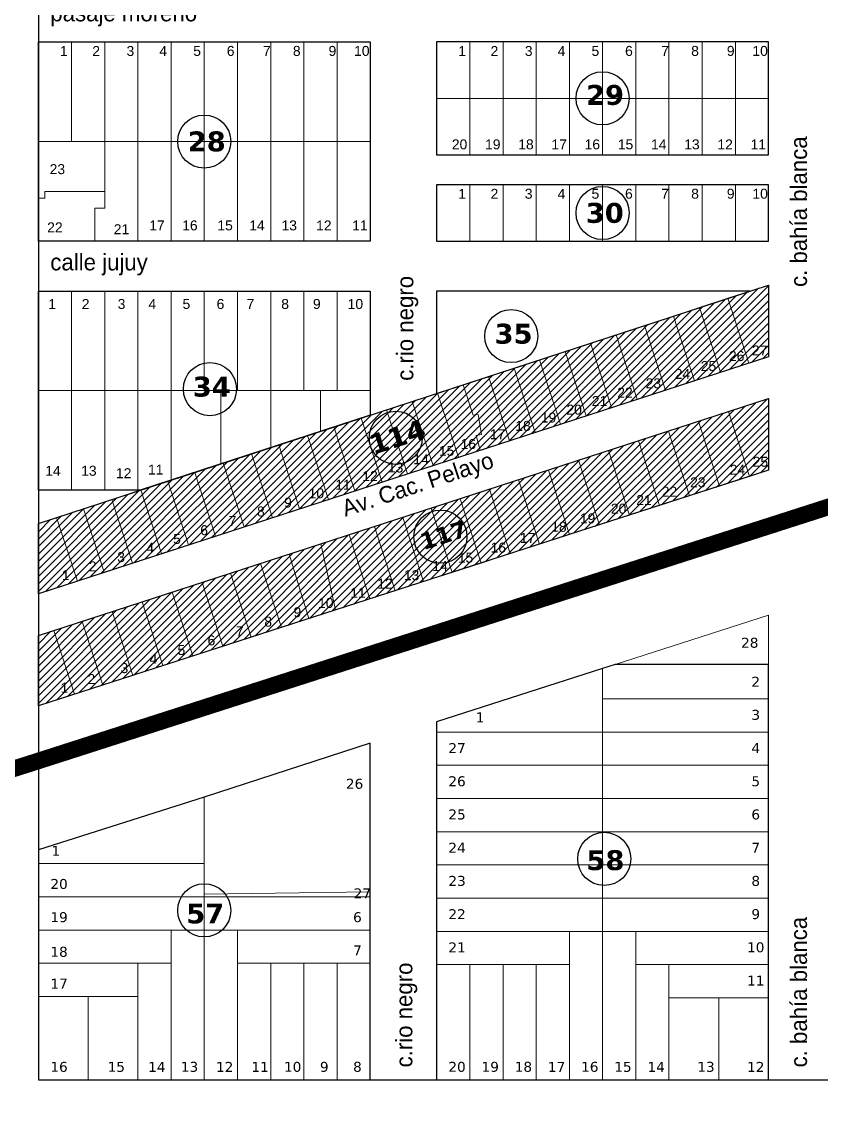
# Model space of a CAD drawing. Header units: millimetres. Extents: x 0 to 6558, y 60 to 10727.
# Drawn here: x 3195 to 3435.8, y 7413.3 to 7743.6 of the extents above; entities that cross this region are included whole.
import ezdxf

# ---------------------------------------------------------------- set-up
doc = ezdxf.new("R2010")
doc.units = ezdxf.units.MM
doc.linetypes.add('ACAD_ISO04W100', pattern=[30, 24, -3, 0, -3])
for name, color, linetype, lineweight in [('0 FERROCARRIL', 5, 'Continuous', 18), ('0 N° DE PARCELA', 255, 'Continuous', 25), ('0 SIG - PARCELAS', 252, 'Continuous', 18)]:
    doc.layers.add(name, color=color, linetype=linetype, lineweight=lineweight)
for name, color, linetype in [('0 NOMBRE DE CALLES', 255, 'Continuous'), ('0 N° DE MANZANA', 255, 'Continuous'), ('0 SIG - CHACRAS', 253, 'Continuous'), ('0 SIG - MANZANAS', 253, 'Continuous'), ('TERRENO MUNICIPAL', 10, 'Continuous')]:
    doc.layers.add(name, color=color, linetype=linetype)
doc.styles.get("Standard").update_dxf_attribs({"font": 'arial.ttf'})
doc.styles.add('STYLE1', font='arial.ttf')

msp = doc.modelspace()

# ---------------------------------------------------------------- hatches: boundary and pattern name
at = {"layer": 'TERRENO MUNICIPAL'}
h = msp.add_hatch(dxfattribs=at)
h.set_pattern_fill('ANSI31', color=256, scale=0.5)
h.set_pattern_definition([(45, (-322.4474, 5693.1154), (-1.122532, 1.122532), [])])
h.paths.add_polyline_path([(3199.979, 7571.465), (3199.979, 7592.605), (3419.975, 7664.417), (3419.975, 7642.837)])
h = msp.add_hatch(dxfattribs=at)
h.set_pattern_fill('ANSI31', color=256, scale=0.5)
h.set_pattern_definition([(45, (-322.3587, 5693.1442), (-1.122532, 1.122532), [])])
h.paths.add_polyline_path([(3199.979, 7558.845), (3419.983, 7630.193), (3419.983, 7608.613), (3199.979, 7537.695)])

# ---------------------------------------------------------------- linework, layer by layer
at = {"layer": '0 FERROCARRIL', "color": 253, "linetype": 'ACAD_ISO04W100', "const_width": 5}
msp.add_lwpolyline([(109.624, 6684.639), (525.882, 6828.094), (942.14, 6971.549), (1174.005, 7049.313), (1449.871, 7141.835), (1869.827, 7294.051), (2014.038, 7345.499, -0.0608028), (2199.979, 7371.655), (2736.887, 7371.655, 0.0947228), (2818.9, 7395.432), (2901.999, 7425.105), (3179.979, 7514.739), (3199.979, 7521.095), (4019.364, 7784.447, -0.1059511), (4109.937, 7793.522), (4204, 7793.522)], format="xyb", dxfattribs=at)
at = {"layer": '0 N° DE MANZANA'}
for centre in [(3369.979, 7720.638), (3249.979, 7707.605), (3369.979, 7686.105), (3342.474, 7649.04), (3251.672, 7633.07), (3307.667, 7618.41), (3321.128, 7588.634), (3370.485, 7491.599), (3249.979, 7476.103)]:
    msp.add_circle(centre, 8, dxfattribs=at)
at = {"layer": '0 SIG - CHACRAS'}
msp.add_lwpolyline([(3199.979, 7425.105), (4179.979, 7425.105), (4179.979, 8400.105), (3199.979, 8400.105)], close=True, dxfattribs=at)
at = {"layer": '0 SIG - MANZANAS'}
msp.add_line((3199.979, 7592.605), (3419.975, 7664.417), dxfattribs=at)
for points in [[(3199.979, 7737.605), (3299.979, 7737.605), (3299.979, 7677.605), (3199.979, 7677.605)], [(3419.979, 7737.605), (3319.979, 7737.605), (3319.979, 7703.605), (3419.979, 7703.605)], [(3419.979, 7694.605), (3319.979, 7694.605), (3319.979, 7677.605), (3419.979, 7677.605)], [(3199.979, 7571.465), (3199.979, 7592.605), (3419.975, 7664.417), (3419.975, 7642.837)], [(3230.614, 7602.605), (3199.979, 7602.605), (3199.979, 7662.605), (3299.979, 7662.605), (3299.979, 7625.245)], [(3414.422, 7662.605), (3414.422, 7662.605), (3319.979, 7662.605), (3319.979, 7631.775)], [(3199.979, 7558.845), (3419.983, 7630.193), (3419.983, 7608.613), (3199.979, 7537.695)], [(3373.749, 7550.165), (3369.979, 7548.895), (3319.979, 7532.855), (3319.979, 7425.105), (3419.979, 7425.105), (3419.979, 7550.165)], [(3299.979, 7425.105), (3299.979, 7526.445), (3249.979, 7510.175), (3199.979, 7494.365), (3199.979, 7425.105)]]:
    msp.add_lwpolyline(points, close=True, dxfattribs=at)
at = {"layer": '0 SIG - PARCELAS'}
for p, q in [((3369.979, 7539.785), (3369.979, 7548.895)), ((3299.979, 7526.445), (3249.979, 7510.175)), ((3249.979, 7510.175), (3299.979, 7526.445)), ((3299.979, 7481.715), (3299.979, 7526.445)), ((3249.979, 7480.935), (3299.979, 7481.715)), ((3249.979, 7480.175), (3249.979, 7480.935))]:
    msp.add_line(p, q, dxfattribs=at)
for points in [[(3199.979, 7737.605), (3209.979, 7737.605), (3209.979, 7707.605), (3199.979, 7707.605)], [(3199.979, 7737.605), (3209.979, 7737.605), (3209.979, 7707.605), (3199.979, 7707.605)], [(3209.979, 7737.605), (3219.979, 7737.605), (3219.979, 7707.605), (3209.979, 7707.605)], [(3209.979, 7737.605), (3219.979, 7737.605), (3219.979, 7707.605), (3209.979, 7707.605)], [(3219.979, 7737.605), (3229.979, 7737.605), (3229.979, 7707.605), (3219.979, 7707.605)], [(3219.979, 7737.605), (3229.979, 7737.605), (3229.979, 7707.605), (3219.979, 7707.605)], [(3229.979, 7737.605), (3239.979, 7737.605), (3239.979, 7707.605), (3229.979, 7707.605)], [(3229.979, 7737.605), (3239.979, 7737.605), (3239.979, 7707.605), (3229.979, 7707.605)], [(3239.979, 7737.605), (3249.979, 7737.605), (3249.979, 7707.605), (3239.979, 7707.605)], [(3239.979, 7737.605), (3249.979, 7737.605), (3249.979, 7707.605), (3239.979, 7707.605)], [(3249.979, 7737.605), (3259.979, 7737.605), (3259.979, 7707.605), (3249.979, 7707.605)], [(3249.979, 7737.605), (3259.979, 7737.605), (3259.979, 7707.605), (3249.979, 7707.605)], [(3259.979, 7737.605), (3269.979, 7737.605), (3269.979, 7707.605), (3259.979, 7707.605)], [(3269.979, 7737.605), (3279.979, 7737.605), (3279.979, 7707.605), (3269.979, 7707.605)], [(3279.979, 7737.605), (3289.979, 7737.605), (3289.979, 7707.605), (3279.979, 7707.605)], [(3289.979, 7737.605), (3299.979, 7737.605), (3299.979, 7707.605), (3289.979, 7707.605)], [(3329.979, 7737.605), (3319.979, 7737.605), (3319.979, 7720.605), (3329.979, 7720.605)], [(3339.979, 7737.605), (3329.979, 7737.605), (3329.979, 7720.605), (3339.979, 7720.605)], [(3349.979, 7737.605), (3339.979, 7737.605), (3339.979, 7720.605), (3349.979, 7720.605)], [(3359.979, 7737.605), (3349.979, 7737.605), (3349.979, 7720.605), (3359.979, 7720.605)], [(3369.979, 7737.605), (3359.979, 7737.605), (3359.979, 7720.605), (3369.979, 7720.605)], [(3379.979, 7737.605), (3369.979, 7737.605), (3369.979, 7720.605), (3379.979, 7720.605)], [(3389.979, 7737.605), (3379.979, 7737.605), (3379.979, 7720.605), (3389.979, 7720.605)], [(3399.979, 7737.605), (3389.979, 7737.605), (3389.979, 7720.605), (3399.979, 7720.605)], [(3409.979, 7737.605), (3399.979, 7737.605), (3399.979, 7720.605), (3409.979, 7720.605)], [(3419.979, 7737.605), (3409.979, 7737.605), (3409.979, 7720.605), (3419.979, 7720.605)], [(3329.979, 7720.605), (3319.979, 7720.605), (3319.979, 7703.605), (3329.979, 7703.605)], [(3339.979, 7720.605), (3329.979, 7720.605), (3329.979, 7703.605), (3339.979, 7703.605)], [(3349.979, 7720.605), (3339.979, 7720.605), (3339.979, 7703.605), (3349.979, 7703.605)], [(3359.979, 7720.605), (3349.979, 7720.605), (3349.979, 7703.605), (3359.979, 7703.605)], [(3369.979, 7720.605), (3359.979, 7720.605), (3359.979, 7703.605), (3369.979, 7703.605)], [(3379.979, 7720.605), (3369.979, 7720.605), (3369.979, 7703.605), (3379.979, 7703.605)], [(3389.979, 7720.605), (3379.979, 7720.605), (3379.979, 7703.605), (3389.979, 7703.605)], [(3399.979, 7720.605), (3389.979, 7720.605), (3389.979, 7703.605), (3399.979, 7703.605)], [(3409.979, 7720.605), (3399.979, 7720.605), (3399.979, 7703.605), (3409.979, 7703.605)], [(3419.979, 7720.605), (3409.979, 7720.605), (3409.979, 7703.605), (3419.979, 7703.605)], [(3199.979, 7690.605), (3201.979, 7690.605), (3201.979, 7692.605), (3219.979, 7692.605), (3219.979, 7707.605), (3199.979, 7707.605)], [(3199.979, 7690.605), (3201.979, 7690.605), (3201.979, 7692.605), (3219.979, 7692.605), (3219.979, 7707.605), (3199.979, 7707.605)], [(3219.979, 7707.605), (3219.979, 7687.605), (3216.979, 7687.605), (3216.979, 7677.605), (3229.979, 7677.605), (3229.979, 7707.605)], [(3219.979, 7707.605), (3219.979, 7687.605), (3216.979, 7687.605), (3216.979, 7677.605), (3229.979, 7677.605), (3229.979, 7707.605)], [(3229.979, 7707.605), (3239.979, 7707.605), (3239.979, 7677.605), (3229.979, 7677.605)], [(3229.979, 7707.605), (3239.979, 7707.605), (3239.979, 7677.605), (3229.979, 7677.605)], [(3239.979, 7707.605), (3249.979, 7707.605), (3249.979, 7677.605), (3239.979, 7677.605)], [(3239.979, 7707.605), (3249.979, 7707.605), (3249.979, 7677.605), (3239.979, 7677.605)], [(3249.979, 7707.605), (3259.979, 7707.605), (3259.979, 7677.605), (3249.979, 7677.605)], [(3249.979, 7707.605), (3259.979, 7707.605), (3259.979, 7677.605), (3249.979, 7677.605)], [(3259.979, 7707.605), (3269.979, 7707.605), (3269.979, 7677.605), (3259.979, 7677.605)], [(3269.979, 7707.605), (3279.979, 7707.605), (3279.979, 7677.605), (3269.979, 7677.605)], [(3279.979, 7707.605), (3289.979, 7707.605), (3289.979, 7677.605), (3279.979, 7677.605)], [(3289.979, 7707.605), (3299.979, 7707.605), (3299.979, 7677.605), (3289.979, 7677.605)], [(3329.979, 7694.605), (3319.979, 7694.605), (3319.979, 7677.605), (3329.979, 7677.605)], [(3339.979, 7694.605), (3329.979, 7694.605), (3329.979, 7677.605), (3339.979, 7677.605)], [(3349.979, 7694.605), (3339.979, 7694.605), (3339.979, 7677.605), (3349.979, 7677.605)], [(3359.979, 7694.605), (3349.979, 7694.605), (3349.979, 7677.605), (3359.979, 7677.605)], [(3369.979, 7694.605), (3359.979, 7694.605), (3359.979, 7677.605), (3369.979, 7677.605)], [(3379.979, 7694.605), (3369.979, 7694.605), (3369.979, 7677.605), (3379.979, 7677.605)], [(3389.979, 7694.605), (3379.979, 7694.605), (3379.979, 7677.605), (3389.979, 7677.605)], [(3399.979, 7694.605), (3389.979, 7694.605), (3389.979, 7677.605), (3399.979, 7677.605)], [(3409.979, 7694.605), (3399.979, 7694.605), (3399.979, 7677.605), (3409.979, 7677.605)], [(3419.979, 7694.605), (3409.979, 7694.605), (3409.979, 7677.605), (3419.979, 7677.605)], [(3209.979, 7632.605), (3199.979, 7632.605), (3199.979, 7662.605), (3209.979, 7662.605)], [(3209.979, 7632.605), (3199.979, 7632.605), (3199.979, 7662.605), (3209.979, 7662.605)], [(3219.979, 7632.605), (3209.979, 7632.605), (3209.979, 7662.605), (3219.979, 7662.605)], [(3219.979, 7632.605), (3209.979, 7632.605), (3209.979, 7662.605), (3219.979, 7662.605)], [(3229.979, 7632.605), (3219.979, 7632.605), (3219.979, 7662.605), (3229.979, 7662.605)], [(3229.979, 7632.605), (3219.979, 7632.605), (3219.979, 7662.605), (3229.979, 7662.605)], [(3239.979, 7632.605), (3229.979, 7632.605), (3229.979, 7662.605), (3239.979, 7662.605)], [(3239.979, 7632.605), (3229.979, 7632.605), (3229.979, 7662.605), (3239.979, 7662.605)], [(3249.979, 7632.605), (3239.979, 7632.605), (3239.979, 7662.605), (3249.979, 7662.605)], [(3249.979, 7632.605), (3239.979, 7632.605), (3239.979, 7662.605), (3249.979, 7662.605)], [(3259.979, 7632.605), (3249.979, 7632.605), (3249.979, 7662.605), (3259.979, 7662.605)], [(3259.979, 7632.605), (3249.979, 7632.605), (3249.979, 7662.605), (3259.979, 7662.605)], [(3269.979, 7632.605), (3259.979, 7632.605), (3259.979, 7662.605), (3269.979, 7662.605)], [(3279.979, 7632.605), (3269.979, 7632.605), (3269.979, 7662.605), (3279.979, 7662.605)], [(3289.979, 7632.605), (3279.979, 7632.605), (3279.979, 7662.605), (3289.979, 7662.605)], [(3299.979, 7632.605), (3289.979, 7632.605), (3289.979, 7662.605), (3299.979, 7662.605)], [(3419.975, 7664.417), (3407.693, 7660.408), (3414.055, 7640.917), (3419.975, 7642.837)], [(3407.693, 7660.408), (3399.137, 7657.615), (3405.494, 7638.139), (3414.055, 7640.917)], [(3391.342, 7655.07), (3382.596, 7652.216), (3388.943, 7632.77), (3397.694, 7635.609)], [(3399.137, 7657.615), (3391.342, 7655.07), (3397.694, 7635.609), (3405.494, 7638.139)], [(3382.596, 7652.215), (3374.04, 7649.423), (3380.383, 7629.993), (3388.943, 7632.77)], [(3374.04, 7649.423), (3366.359, 7646.915), (3372.697, 7627.499), (3380.383, 7629.993)], [(3366.359, 7646.915), (3358.678, 7644.408), (3365.011, 7625.006), (3372.697, 7627.499)], [(3350.997, 7641.9), (3343.316, 7639.394), (3349.64, 7620.019), (3357.326, 7622.512)], [(3358.678, 7644.408), (3350.997, 7641.901), (3357.326, 7622.512), (3365.011, 7625.006)], [(3343.316, 7639.393), (3335.634, 7636.886), (3341.954, 7617.525), (3349.64, 7620.019)], [(3335.635, 7636.885), (3327.954, 7634.378), (3330.945, 7625.214), (3332.524, 7625.473), (3333.519, 7619.404), (3331.94, 7619.145), (3333.115, 7614.658), (3341.954, 7617.525)], [(3209.979, 7602.605), (3199.979, 7602.605), (3199.979, 7632.605), (3209.979, 7632.605)], [(3209.979, 7602.605), (3199.979, 7602.605), (3199.979, 7632.605), (3209.979, 7632.605)], [(3219.979, 7602.605), (3209.979, 7602.605), (3209.979, 7632.605), (3219.979, 7632.605)], [(3219.979, 7602.605), (3209.979, 7602.605), (3209.979, 7632.605), (3219.979, 7632.605)], [(3229.979, 7602.605), (3219.979, 7602.605), (3219.979, 7632.605), (3229.979, 7632.605)], [(3229.979, 7602.605), (3219.979, 7602.605), (3219.979, 7632.605), (3229.979, 7632.605)], [(3229.979, 7602.605), (3230.614, 7602.605), (3239.979, 7605.662), (3239.979, 7632.605), (3229.979, 7632.605)], [(3229.979, 7602.605), (3230.614, 7602.605), (3239.979, 7605.662), (3239.979, 7632.605), (3229.979, 7632.605)], [(3254.979, 7632.605), (3239.979, 7632.605), (3239.979, 7605.662), (3254.979, 7610.558)], [(3254.979, 7632.605), (3239.979, 7632.605), (3239.979, 7605.662), (3254.979, 7610.558)], [(3254.979, 7610.558), (3269.979, 7615.455), (3269.979, 7632.605), (3254.979, 7632.605)], [(3284.979, 7632.605), (3269.979, 7632.605), (3269.979, 7615.455), (3284.979, 7620.351)], [(3299.979, 7632.605), (3284.979, 7632.605), (3284.979, 7620.351), (3299.979, 7625.247)], [(3327.954, 7634.378), (3320.272, 7631.872), (3326.583, 7612.539), (3333.116, 7614.656), (3331.94, 7619.145), (3333.519, 7619.404), (3332.524, 7625.473), (3330.945, 7625.214)], [(3312.591, 7629.364), (3304.91, 7626.857), (3311.212, 7607.552), (3318.897, 7610.045)], [(3320.273, 7631.871), (3312.591, 7629.364), (3318.897, 7610.045), (3326.583, 7612.539)], [(3419.983, 7630.193), (3407.946, 7626.289), (3414.275, 7606.773), (3419.983, 7608.613)], [(3304.91, 7626.857), (3297.229, 7624.35), (3303.526, 7605.058), (3311.212, 7607.552)], [(3407.946, 7626.289), (3398.909, 7623.359), (3405.233, 7603.858), (3414.275, 7606.773)], [(3297.229, 7624.35), (3289.053, 7621.681), (3295.346, 7602.404), (3303.526, 7605.058)], [(3398.909, 7623.359), (3389.873, 7620.428), (3396.191, 7600.944), (3405.233, 7603.858)], [(3281.069, 7619.073), (3272.418, 7616.249), (3278.7, 7597.004), (3287.356, 7599.812)], [(3289.054, 7621.679), (3281.069, 7619.073), (3287.356, 7599.812), (3295.346, 7602.404)], [(3389.873, 7620.428), (3380.836, 7617.497), (3387.15, 7598.029), (3396.191, 7600.944)], [(3272.418, 7616.249), (3264.242, 7613.582), (3270.52, 7594.35), (3278.7, 7597.004)], [(3380.836, 7617.497), (3371.799, 7614.567), (3378.108, 7595.114), (3387.15, 7598.029)], [(3264.242, 7613.581), (3255.686, 7610.788), (3261.959, 7591.573), (3270.52, 7594.35)], [(3371.799, 7614.567), (3362.763, 7611.636), (3369.066, 7592.2), (3378.108, 7595.114)], [(3255.686, 7610.788), (3247.13, 7607.996), (3253.398, 7588.795), (3261.959, 7591.573)], [(3255.686, 7610.788), (3247.13, 7607.996), (3253.398, 7588.795), (3261.959, 7591.573)], [(3362.763, 7611.636), (3353.726, 7608.706), (3360.024, 7589.285), (3369.066, 7592.2)], [(3247.131, 7607.996), (3238.955, 7605.327), (3245.218, 7586.141), (3253.398, 7588.795)], [(3247.131, 7607.996), (3238.955, 7605.327), (3245.218, 7586.141), (3253.398, 7588.795)], [(3344.689, 7605.775), (3335.89, 7602.921), (3342.178, 7583.533), (3350.982, 7586.371)], [(3353.726, 7608.706), (3344.689, 7605.775), (3350.982, 7586.371), (3360.024, 7589.285)], [(3230.875, 7602.69), (3222.129, 7599.835), (3228.382, 7580.679), (3237.133, 7583.518)], [(3230.875, 7602.69), (3222.129, 7599.835), (3228.382, 7580.679), (3237.133, 7583.518)], [(3238.955, 7605.327), (3230.875, 7602.69), (3237.133, 7583.518), (3245.218, 7586.141)], [(3238.955, 7605.327), (3230.875, 7602.69), (3237.133, 7583.518), (3245.218, 7586.141)], [(3335.89, 7602.921), (3327.092, 7600.068), (3333.374, 7580.695), (3342.178, 7583.533)], [(3222.129, 7599.835), (3213.573, 7597.042), (3219.821, 7577.902), (3228.382, 7580.679)], [(3222.129, 7599.835), (3213.573, 7597.042), (3219.821, 7577.902), (3228.382, 7580.679)], [(3327.092, 7600.068), (3318.34, 7597.23), (3324.618, 7577.872), (3333.374, 7580.695)], [(3213.573, 7597.042), (3205.493, 7594.405), (3211.736, 7575.279), (3219.821, 7577.902)], [(3213.573, 7597.042), (3205.493, 7594.405), (3211.736, 7575.279), (3219.821, 7577.902)], [(3318.34, 7597.23), (3309.779, 7594.453), (3316.052, 7575.111), (3324.618, 7577.872)], [(3205.493, 7594.405), (3199.979, 7592.605), (3199.979, 7571.465), (3211.736, 7575.279)], [(3205.493, 7594.405), (3199.979, 7592.605), (3199.979, 7571.465), (3211.736, 7575.279)], [(3309.779, 7594.453), (3301.218, 7591.677), (3307.486, 7572.35), (3316.052, 7575.111)], [(3293.608, 7589.209), (3285.047, 7586.433), (3289.507, 7566.554), (3299.862, 7569.892)], [(3301.218, 7591.677), (3293.608, 7589.209), (3299.862, 7569.892), (3307.486, 7572.35)], [(3285.047, 7586.433), (3275.506, 7583.339), (3281.522, 7563.98), (3289.507, 7566.554)], [(3275.506, 7583.339), (3266.945, 7580.562), (3273.194, 7561.296), (3281.522, 7563.98)], [(3266.945, 7580.562), (3257.909, 7577.632), (3264.152, 7558.381), (3273.194, 7561.296)], [(3257.909, 7577.632), (3249.348, 7574.855), (3255.586, 7555.62), (3264.152, 7558.381)], [(3249.348, 7574.855), (3240.311, 7571.925), (3246.544, 7552.705), (3255.586, 7555.62)], [(3249.348, 7574.855), (3240.311, 7571.925), (3246.544, 7552.705), (3255.586, 7555.62)], [(3240.311, 7571.925), (3231.274, 7568.994), (3237.502, 7549.79), (3246.544, 7552.705)], [(3240.311, 7571.925), (3231.274, 7568.994), (3237.502, 7549.79), (3246.544, 7552.705)], [(3222.238, 7566.063), (3213.201, 7563.133), (3219.418, 7543.961), (3228.46, 7546.876)], [(3222.238, 7566.063), (3213.201, 7563.133), (3219.418, 7543.961), (3228.46, 7546.876)], [(3231.274, 7568.994), (3222.238, 7566.063), (3228.46, 7546.876), (3237.502, 7549.79)], [(3231.274, 7568.994), (3222.238, 7566.063), (3228.46, 7546.876), (3237.502, 7549.79)], [(3213.201, 7563.133), (3204.64, 7560.356), (3210.852, 7541.2), (3219.418, 7543.961)], [(3213.201, 7563.133), (3204.64, 7560.356), (3210.852, 7541.2), (3219.418, 7543.961)], [(3419.979, 7550.165), (3419.979, 7564.995), (3373.749, 7550.165)], [(3204.64, 7560.356), (3199.979, 7558.845), (3199.979, 7537.695), (3210.852, 7541.2)], [(3204.64, 7560.356), (3199.979, 7558.845), (3199.979, 7537.695), (3210.852, 7541.2)], [(3419.979, 7539.785), (3419.979, 7550.165), (3373.749, 7550.165), (3369.979, 7548.895), (3369.979, 7539.785)], [(3369.979, 7529.785), (3369.979, 7548.895), (3319.979, 7532.855), (3319.979, 7529.785)], [(3369.979, 7529.785), (3369.979, 7539.785), (3419.979, 7539.785), (3419.979, 7529.785)], [(3319.979, 7519.785), (3319.979, 7529.785), (3369.979, 7529.785), (3369.979, 7519.785)], [(3369.979, 7519.785), (3369.979, 7529.785), (3419.979, 7529.785), (3419.979, 7519.785)], [(3319.979, 7509.785), (3319.979, 7519.785), (3369.979, 7519.785), (3369.979, 7509.785)], [(3369.979, 7509.785), (3369.979, 7519.785), (3419.979, 7519.785), (3419.979, 7509.785)], [(3199.979, 7490.175), (3199.979, 7494.365), (3249.979, 7510.175), (3249.979, 7490.175)], [(3319.979, 7499.785), (3319.979, 7509.785), (3369.979, 7509.785), (3369.979, 7499.785)], [(3369.979, 7499.785), (3369.979, 7509.785), (3419.979, 7509.785), (3419.979, 7499.785)], [(3319.979, 7489.785), (3319.979, 7499.785), (3369.979, 7499.785), (3369.979, 7489.785)], [(3369.979, 7489.785), (3369.979, 7499.785), (3419.979, 7499.785), (3419.979, 7489.785)], [(3249.979, 7480.175), (3199.979, 7480.175), (3199.979, 7490.175), (3249.979, 7490.175)], [(3319.979, 7479.785), (3319.979, 7489.785), (3369.979, 7489.785), (3369.979, 7479.785)], [(3369.979, 7479.785), (3369.979, 7489.785), (3419.979, 7489.785), (3419.979, 7479.785)], [(3249.979, 7470.175), (3199.979, 7470.175), (3199.979, 7480.175), (3249.979, 7480.175), (3249.979, 7470.175)], [(3299.979, 7470.175), (3249.979, 7470.175), (3249.979, 7480.175), (3299.979, 7480.175)], [(3319.979, 7469.785), (3319.979, 7479.785), (3369.979, 7479.785), (3369.979, 7469.785)], [(3369.979, 7469.785), (3369.979, 7479.785), (3419.979, 7479.785), (3419.979, 7469.785)], [(3239.979, 7460.175), (3199.979, 7460.175), (3199.979, 7470.175), (3239.979, 7470.175)], [(3249.979, 7425.105), (3239.979, 7425.105), (3239.979, 7470.175), (3249.979, 7470.175)], [(3259.979, 7425.105), (3249.979, 7425.105), (3249.979, 7470.175), (3259.979, 7470.175)], [(3259.979, 7460.175), (3299.979, 7460.175), (3299.979, 7470.175), (3259.979, 7470.175)], [(3319.979, 7459.785), (3319.979, 7469.785), (3359.979, 7469.785), (3359.979, 7459.785)], [(3369.979, 7425.105), (3359.979, 7425.105), (3359.979, 7469.785), (3369.979, 7469.785)], [(3379.979, 7425.105), (3369.979, 7425.105), (3369.979, 7469.785), (3379.979, 7469.785)], [(3379.979, 7469.785), (3419.979, 7469.785), (3419.979, 7459.785), (3379.979, 7459.785)], [(3229.979, 7450.175), (3199.979, 7450.175), (3199.979, 7460.175), (3229.979, 7460.175)], [(3239.979, 7425.105), (3229.979, 7425.105), (3229.979, 7460.175), (3239.979, 7460.175)], [(3269.979, 7425.105), (3259.979, 7425.105), (3259.979, 7460.175), (3269.979, 7460.175)], [(3279.979, 7425.105), (3269.979, 7425.105), (3269.979, 7460.175), (3279.979, 7460.175)], [(3289.979, 7425.105), (3279.979, 7425.105), (3279.979, 7460.175), (3289.979, 7460.175)], [(3299.979, 7425.105), (3289.979, 7425.105), (3289.979, 7460.175), (3299.979, 7460.175)], [(3329.979, 7425.105), (3319.979, 7425.105), (3319.979, 7459.785), (3329.979, 7459.785)], [(3339.979, 7425.105), (3329.979, 7425.105), (3329.979, 7459.785), (3339.979, 7459.785)], [(3349.979, 7425.105), (3339.979, 7425.105), (3339.979, 7459.785), (3349.979, 7459.785)], [(3359.979, 7425.105), (3349.979, 7425.105), (3349.979, 7459.785), (3359.979, 7459.785)], [(3389.979, 7425.105), (3379.979, 7425.105), (3379.979, 7459.785), (3389.979, 7459.785)], [(3389.979, 7459.785), (3419.979, 7459.785), (3419.979, 7449.785), (3389.979, 7449.785)], [(3214.979, 7425.105), (3199.979, 7425.105), (3199.979, 7450.175), (3214.979, 7450.175)], [(3229.979, 7425.105), (3214.979, 7425.105), (3214.979, 7450.175), (3229.979, 7450.175)], [(3404.979, 7425.105), (3389.979, 7425.105), (3389.979, 7449.785), (3404.979, 7449.785)], [(3419.979, 7425.105), (3404.979, 7425.105), (3404.979, 7449.785), (3419.979, 7449.785)]]:
    msp.add_lwpolyline(points, close=True, dxfattribs=at)
for points in [[(3216.979, 7677.605), (3216.979, 7687.605), (3219.979, 7687.605), (3219.979, 7692.605), (3201.979, 7692.605), (3201.979, 7690.605), (3199.979, 7690.605), (3199.979, 7677.605), (3216.979, 7677.605)], [(3216.979, 7677.605), (3216.979, 7687.605), (3219.979, 7687.605), (3219.979, 7692.605), (3201.979, 7692.605), (3201.979, 7690.605), (3199.979, 7690.605), (3199.979, 7677.605), (3216.979, 7677.605)], [(3249.979, 7480.935), (3249.979, 7510.175), (3299.979, 7526.445), (3299.979, 7481.715), (3249.979, 7480.935)], [(3299.979, 7480.175), (3299.979, 7481.715), (3249.979, 7480.935), (3249.979, 7480.175), (3299.979, 7480.175), (3299.979, 7481.715)]]:
    msp.add_lwpolyline(points, dxfattribs=at)
at = {"layer": 'TERRENO MUNICIPAL'}
for points in [[(3199.979, 7571.465), (3199.979, 7592.605), (3419.975, 7664.417), (3419.975, 7642.837)], [(3199.979, 7558.845), (3419.983, 7630.193), (3419.983, 7608.613), (3199.979, 7537.695)]]:
    msp.add_lwpolyline(points, close=True, dxfattribs=at)

# ---------------------------------------------------------------- texts
at = {"layer": '0 NOMBRE DE CALLES', "linetype": 'Continuous', "char_height": 5, "width": 783.33333, "attachment_point": 4}
for s, insert in [('\\pt10;{\\fBankGothic Lt BT|b0|i0|c0|p34;pasaje moreno}', (3203.593, 7745.564)), ('\\pt10;{\\fBankGothic Lt BT|b0|i0|c0|p34;calle jujuy}', (3203.593, 7670.564))]:
    msp.add_mtext(s, dxfattribs=dict(at, insert=insert))
at = {"layer": '0 NOMBRE DE CALLES', "color": 4, "linetype": 'Continuous', "insert": (3429.103, 7663.83), "char_height": 5, "width": 783.33333, "attachment_point": 4, "rotation": 90}
msp.add_mtext('\\pt10;{\\fBankGothic Lt BT|b0|i0|c0|p34;\\C256;c. bahía blanca}', dxfattribs=at)
at = {"layer": '0 NOMBRE DE CALLES', "linetype": 'Continuous', "char_height": 5, "width": 783.33333, "attachment_point": 4}
for s, insert, rotation in [('\\pt10;{\\fBankGothic Lt BT|b0|i0|c0|p34;c.rio negro}', (3311.207, 7635.565), 90), ('\\pt10;{\\fBankGothic Lt BT|b0|i0|c0|p34;Av. Cac. Pelayo}', (3291.917, 7596.28), 18.31821), ('\\pt10;{\\fBankGothic Lt BT|b0|i0|c0|p34;c. bahía blanca}', (3429.103, 7428.798), 90), ('\\pt10;{\\fBankGothic Lt BT|b0|i0|c0|p34;c.rio negro}', (3310.914, 7428.798), 90)]:
    msp.add_mtext(s, dxfattribs=dict(at, insert=insert, rotation=rotation))
at = {"layer": '0 N° DE MANZANA', "char_height": 6, "attachment_point": 4}
for s, insert, width in [('{\\fVerdana|b1|i0|c0|p34;29}', (3364.987, 7721.611), 338.88889), ('{\\fVerdana|b1|i0|c0|p34;28}', (3244.979, 7707.605), 338.88889), ('{\\fVerdana|b1|i0|c0|p34;30}', (3364.906, 7686.088), 338.88889), ('{\\fVerdana|b1|i0|c0|p34;35}', (3337.423, 7649.7), 338.88889), ('{\\fVerdana|b1|i0|c0|p34;34}', (3246.508, 7633.761), 338.88889), ('{\\fVerdana|b1|i0|c0|p34;58}', (3365.101, 7491.165), 335.7543), ('{\\fVerdana|b1|i0|c0|p34;57}', (3244.531, 7475.109), 338.88889)]:
    msp.add_mtext(s, dxfattribs=dict(at, insert=insert, width=width))
at = {"layer": '0 N° DE MANZANA', "width": 338.88889, "attachment_point": 4, "rotation": 17.71927}
for s, insert, char_height in [('{\\fVerdana|b1|i0|c0|p34;114}', (3299.955, 7616.122), 6), ('{\\fVerdana|b1|i0|c0|p34;117}', (3315.226, 7586.933), 5)]:
    msp.add_mtext(s, dxfattribs=dict(at, insert=insert, char_height=char_height))
at = {"layer": '0 N° DE PARCELA', "char_height": 3, "attachment_point": 4, "style": 'STYLE1'}
for s, insert in [('1', (3206.498, 7734.877)), ('2', (3216.236, 7734.877)), ('3', (3226.55, 7734.877)), ('4', (3236.435, 7734.877)), ('5', (3246.649, 7734.877)), ('6', (3256.757, 7734.891)), ('7', (3267.645, 7734.891)), ('8', (3276.675, 7734.891)), ('9', (3287.415, 7734.891)), ('10', (3295.117, 7734.891)), ('1', (3326.498, 7734.877)), ('2', (3336.236, 7734.877)), ('3', (3346.55, 7734.877)), ('4', (3356.435, 7734.877)), ('5', (3366.649, 7734.877)), ('6', (3376.757, 7734.891)), ('7', (3387.645, 7734.891)), ('8', (3396.675, 7734.891)), ('9', (3407.415, 7734.891)), ('10', (3415.117, 7734.891)), ('20', (3324.57, 7706.748)), ('{\\fArial|b0|i0|c238|p34;1}9', (3334.57, 7706.748)), ('{\\fArial|b0|i0|c238|p34;1}8', (3344.57, 7706.748)), ('{\\fArial|b0|i0|c238|p34;1}7', (3354.57, 7706.748)), ('{\\fArial|b0|i0|c238|p34;1}6', (3364.57, 7706.748)), ('{\\fArial|b0|i0|c238|p34;1}5', (3374.57, 7706.748)), ('{\\fArial|b0|i0|c238|p34;1}4', (3384.57, 7706.748)), ('{\\fArial|b0|i0|c238|p34;1}3', (3394.57, 7706.748)), ('{\\fArial|b0|i0|c238|p34;1}2', (3404.57, 7706.748)), ('{\\fArial|b0|i0|c238|p34;1}1', (3414.57, 7706.748)), ('23', (3203.385, 7699.289)), ('1', (3326.498, 7691.877)), ('2', (3336.236, 7691.877)), ('3', (3346.55, 7691.877)), ('4', (3356.435, 7691.877)), ('5', (3366.649, 7691.877)), ('6', (3376.757, 7691.891)), ('7', (3387.645, 7691.891)), ('8', (3396.675, 7691.891)), ('9', (3407.415, 7691.891)), ('10', (3415.117, 7691.891)), ('22', (3202.649, 7681.783)), ('21', (3222.691, 7681.213)), ('17', (3233.386, 7682.347)), ('16', (3243.316, 7682.347)), ('15', (3253.914, 7682.347)), ('14', (3263.51, 7682.347)), ('13', (3273.238, 7682.347)), ('12', (3283.668, 7682.347)), ('11', (3294.516, 7682.347)), ('1', (3202.98, 7658.687)), ('2', (3213.061, 7658.687)), ('3', (3223.889, 7658.687)), ('4', (3233.151, 7658.687)), ('5', (3243.424, 7658.687)), ('6', (3253.697, 7658.687)), ('7', (3262.709, 7658.687)), ('8', (3273.162, 7658.687)), ('9', (3282.715, 7658.687)), ('10', (3293.168, 7658.687)), ('27', (3414.969, 7644.699)), ('26', (3408.055, 7642.993)), ('24', (3391.705, 7637.656)), ('25', (3399.565, 7640.001)), ('23', (3382.959, 7634.801)), ('22', (3374.403, 7632.008)), ('21', (3366.722, 7629.501)), ('19', (3351.36, 7624.486)), ('20', (3359.082, 7626.868)), ('18', (3343.678, 7621.979)), ('17', (3335.997, 7619.472)), ('15', (3320.635, 7614.457)), ('16', (3327.186, 7616.518)), ('14', (3312.954, 7611.95)), ('25', (3415.197, 7611.165)), ('14', (3202.039, 7608.456)), ('13', (3212.876, 7608.456)), ('12', (3223.357, 7607.746)), ('11', (3233.022, 7608.849)), ('13', (3305.273, 7609.442)), ('24', (3408.285, 7608.82)), ('11', (3289.416, 7604.266)), ('12', (3297.597, 7606.92)), ('23', (3396.351, 7604.986)), ('10', (3281.426, 7601.674)), ('22', (3387.795, 7602.193)), ('9', (3274.035, 7598.881)), ('21', (3380.114, 7599.686)), ('8', (3265.86, 7596.213)), ('19', (3363.122, 7594.104)), ('20', (3372.474, 7597.053)), ('7', (3257.329, 7593.344)), ('18', (3354.507, 7591.597)), ('5', (3240.588, 7587.913)), ('6', (3248.768, 7590.566)), ('17', (3345.039, 7588.275)), ('4', (3232.503, 7585.289)), ('16', (3336.228, 7585.322)), ('3', (3223.747, 7582.466)), ('15', (3326.356, 7582.284)), ('2', (3215.186, 7579.689)), ('14', (3318.675, 7579.777)), ('1', (3207.042, 7577.066)), ('12', (3302.075, 7574.479)), ('13', (3310.113, 7577.001)), ('11', (3293.933, 7571.754)), ('10', (3284.248, 7568.65)), ('9', (3276.857, 7565.857)), ('8', (3268.053, 7563.021)), ('7', (3259.522, 7560.152)), ('5', (3241.914, 7554.476)), ('6', (3250.961, 7557.375)), ('\\pt6;{\\fVerdana|b0|i0|c0|p34;28}', (3411.708, 7556.658)), ('4', (3233.497, 7551.853)), ('3', (3224.741, 7549.029)), ('2', (3214.784, 7545.748)), ('\\pt6;{\\fVerdana|b0|i0|c0|p34;2}', (3414.815, 7544.952)), ('1', (3206.64, 7543.125)), ('\\pt6;{\\fVerdana|b0|i0|c0|p34;3}', (3414.815, 7534.952)), ('\\pt6;{\\fVerdana|b0|i0|c0|p34;1}', (3331.762, 7534.216)), ('\\pt6;{\\fVerdana|b0|i0|c0|p34;27}', (3323.512, 7524.952)), ('\\pt6;{\\fVerdana|b0|i0|c0|p34;4}', (3414.815, 7524.952)), ('\\pt6;{\\fVerdana|b0|i0|c0|p34;26}', (3323.512, 7514.952)), ('\\pt6;{\\fVerdana|b0|i0|c0|p34;5}', (3414.815, 7514.952)), ('\\pt6;{\\fVerdana|b0|i0|c0|p34;26}', (3292.636, 7514.192)), ('\\pt6;{\\fVerdana|b0|i0|c0|p34;25}', (3323.512, 7504.952)), ('\\pt6;{\\fVerdana|b0|i0|c0|p34;6}', (3414.815, 7504.952)), ('\\pt6;{\\fVerdana|b0|i0|c0|p34;24}', (3323.512, 7494.952)), ('\\pt6;{\\fVerdana|b0|i0|c0|p34;7}', (3414.815, 7494.952)), ('\\pt6;{\\fVerdana|b0|i0|c0|p34;1}', (3203.969, 7494.025)), ('\\pt6;{\\fVerdana|b0|i0|c0|p34;23}', (3323.512, 7484.952)), ('\\pt6;{\\fVerdana|b0|i0|c0|p34;8}', (3414.815, 7484.952)), ('\\pt6;{\\fVerdana|b0|i0|c0|p34;20}', (3203.608, 7484.025)), ('\\pt6;{\\fVerdana|b0|i0|c0|p34;27}', (3294.98, 7481.225)), ('\\pt6;{\\fVerdana|b0|i0|c0|p34;19}', (3203.608, 7474.025)), ('\\pt6;{\\fVerdana|b0|i0|c0|p34;6}', (3294.815, 7474.025)), ('\\pt6;{\\fVerdana|b0|i0|c0|p34;22}', (3323.512, 7474.952)), ('\\pt6;{\\fVerdana|b0|i0|c0|p34;9}', (3414.815, 7474.952)), ('\\pt6;{\\fVerdana|b0|i0|c0|p34;18}', (3203.608, 7463.585)), ('\\pt6;{\\fVerdana|b0|i0|c0|p34;7}', (3294.815, 7464.025)), ('\\pt6;{\\fVerdana|b0|i0|c0|p34;21}', (3323.512, 7464.952)), ('\\pt6;{\\fVerdana|b0|i0|c0|p34;10}', (3413.512, 7464.952)), ('\\pt6;{\\fVerdana|b0|i0|c0|p34;17}', (3203.608, 7454.025)), ('\\pt6;{\\fVerdana|b0|i0|c0|p34;11}', (3413.512, 7454.952)), ('\\pt6;{\\fVerdana|b0|i0|c0|p34;16}', (3203.608, 7428.955)), ('\\pt6;{\\fVerdana|b0|i0|c0|p34;15}', (3220.864, 7428.955)), ('\\pt6;{\\fVerdana|b0|i0|c0|p34;14}', (3233.059, 7428.955)), ('\\pt6;{\\fVerdana|b0|i0|c0|p34;13}', (3242.913, 7428.955)), ('\\pt6;{\\fVerdana|b0|i0|c0|p34;12}', (3253.498, 7428.955)), ('\\pt6;{\\fVerdana|b0|i0|c0|p34;11}', (3264.155, 7428.955)), ('\\pt6;{\\fVerdana|b0|i0|c0|p34;10}', (3273.989, 7428.955)), ('\\pt6;{\\fVerdana|b0|i0|c0|p34;9}', (3284.815, 7428.955)), ('\\pt6;{\\fVerdana|b0|i0|c0|p34;8}', (3294.815, 7428.955)), ('\\pt6;{\\fVerdana|b0|i0|c0|p34;20}', (3323.512, 7428.955)), ('\\pt6;{\\fVerdana|b0|i0|c0|p34;19}', (3333.512, 7428.955)), ('\\pt6;{\\fVerdana|b0|i0|c0|p34;18}', (3343.512, 7428.955)), ('\\pt6;{\\fVerdana|b0|i0|c0|p34;17}', (3353.512, 7428.955)), ('\\pt6;{\\fVerdana|b0|i0|c0|p34;16}', (3363.512, 7428.955)), ('\\pt6;{\\fVerdana|b0|i0|c0|p34;15}', (3373.512, 7428.955)), ('\\pt6;{\\fVerdana|b0|i0|c0|p34;14}', (3383.512, 7428.955)), ('\\pt6;{\\fVerdana|b0|i0|c0|p34;13}', (3398.512, 7428.955)), ('\\pt6;{\\fVerdana|b0|i0|c0|p34;12}', (3413.512, 7428.955))]:
    msp.add_mtext(s, dxfattribs=dict(at, insert=insert))

doc.saveas('drawing.dxf')
